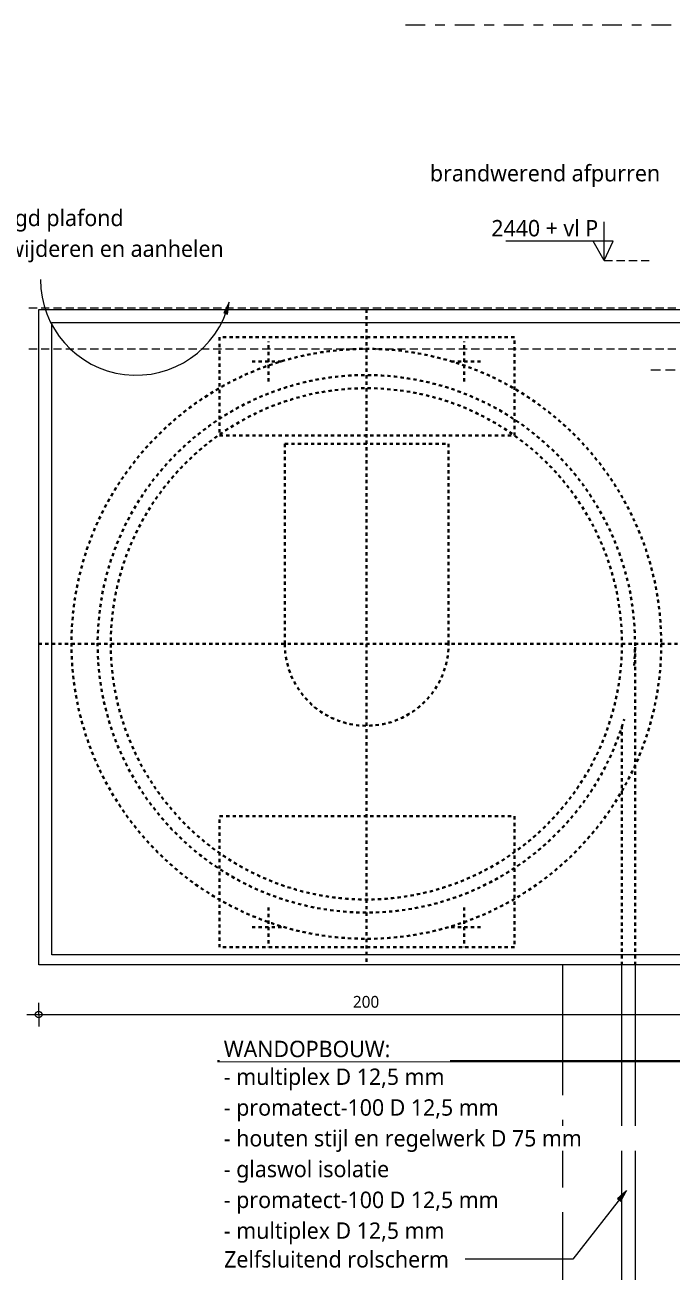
# Model space of a CAD drawing. Header units: millimetres. Extents: x 32900 to 38291, y -18988 to 4133.
# Drawn here: x 37593.2 to 37790.7, y -8094 to -7713.4 of the extents above; entities that cross this region are included whole.
import ezdxf

# ---------------------------------------------------------------- set-up
doc = ezdxf.new("R2010")
doc.units = ezdxf.units.MM
for name, pattern in [('MV_30_min', [2, 1, -1]), ('MV_center', [15, 6, -3, 3, -3]), ('MV_hidden', [3.75, 2.5, -1.25]), ('MV_hidden_2', [4.5, 3, -1.5])]:
    doc.linetypes.add(name, pattern=pattern)
for name, color, linetype, lineweight in [('A-ANNO-DIMS', 211, 'Continuous', 13), ('A-ANNO-DIMS-2', 211, 'Continuous', 13), ('A-ANNO-NOTE', 131, 'Continuous', 18), ('A-DETL', 90, 'Continuous', 13), ('A-DETL-GENF', 92, 'Continuous', 18), ('A-DETL-WIDE', 214, 'Continuous', 35), ('G-ANNO-TEXT', 231, 'Continuous', 13)]:
    doc.layers.add(name, color=color, linetype=linetype, lineweight=lineweight)
doc.styles.add('Segoe UI', font='segoeui.ttf', dxfattribs={"height": 5})
doc.styles.add('Segoe UI_2', font='segoeui.ttf', dxfattribs={"height": 3.6})
doc.styles.add('Segoe UI_B', font='segoeui.ttf', dxfattribs={"height": 5})
doc.dimstyles.new('1_8_mm', dxfattribs={"dimscale": 304.8, "dimtxt": 3.77051, "dimasz": 0.006562, "dimexe": 0.011811, "dimexo": 0.0625, "dimgap": 0.003281, "dimtad": 1, "dimdec": 0, "dimzin": 0, "dimdsep": 46, "dimtxsty": 'Segoe UI_2', "dimblk1": 'DOTBLANK', "dimblk2": 'DOTBLANK', "dimsah": 1, "dimcen": 0.09, "dimdle": 0.011811, "dimazin": 0, "dimtfac": 1, "dimtdec": 4, "dimtix": 1, "dimtmove": 0, "dimatfit": 3, "dimfxl": 0.011811, "dimfxlon": 1, "dimtvp": 1, "dimtfill": 1, "dimtolj": 1, "dimtzin": 0, "dimarcsym": 2})

# ---------------------------------------------------------------- blocks, each defined once
blk = doc.blocks.new('NLRS_00_DI_maskeer - Type 1-4234927-Details ziekenhuis Utiliteitsgebouw')
at = {"layer": 'A-DETL-GENF', "linetype": 'MV_center'}
blk.add_line((-100, 0), (315, 0), dxfattribs=at)
blk = doc.blocks.new('DIMBLOCK810-Details ziekenhuis Utiliteitsgebouw')
at = {"layer": 'A-ANNO-DIMS-2'}
for p, q in [((37597.41, -8015.41), (37597.41, -8011.81)), ((37797.41, -8015.41), (37797.41, -8011.81)), ((37593.81, -8015.41), (37801.01, -8015.41)), ((37597.41, -8015.41), (37597.41, -8019.01)), ((37797.41, -8015.41), (37797.41, -8019.01))]:
    blk.add_line(p, q, dxfattribs=at)
for centre in [(37597.41, -8015.41), (37797.41, -8015.41)]:
    blk.add_circle(centre, 1, dxfattribs=at)
at = {"layer": 'A-ANNO-DIMS-2', "color": 0, "insert": (37693.3, -8009.71), "char_height": 3.6, "width": 9.8719, "attachment_point": 1, "line_spacing_factor": 1.142579, "style": 'Segoe UI_2', "bg_fill": 3, "box_fill_scale": 1.25, "bg_fill_color": 9, "bg_fill_true_color": 13158600, "bg_fill_transparency": 0}
blk.add_mtext('200', dxfattribs=at)
blk = doc.blocks.new('_DotBlank')
at = {"color": 0, "linetype": 'ByBlock', "lineweight": -2}
blk.add_line((-0.5, 0), (-1, 0), dxfattribs=at)
blk.add_circle((0, 0), 0.5, dxfattribs=at)

msp = doc.modelspace()

# ---------------------------------------------------------------- hatches: boundary and pattern name
at = {"layer": 'G-ANNO-TEXT'}
for color, points in [(39, [(37655.55, -7798.01), (37653.87, -7801.26), (37655.08, -7801.64)]), (7, [(37776.76, -8069.08), (37774.05, -8071.53), (37775.05, -8072.31)])]:
    msp.add_hatch(color=color, dxfattribs=at).paths.add_polyline_path(points)

# ---------------------------------------------------------------- linework, layer by layer
at = {"layer": 'A-DETL', "lineweight": 18}
for p, q in [((37770.02, -7785.27), (37770.02, -7773.47)), ((37772.77, -7779.37), (37740.02, -7779.37)), ((37770.02, -7785.27), (37766.61, -7779.37)), ((37770.02, -7785.27), (37772.77, -7779.37))]:
    msp.add_line(p, q, dxfattribs=at)
at = {"layer": 'A-DETL', "linetype": 'MV_hidden', "lineweight": 18}
for p, q in [((37770.02, -7785.27), (37784.21, -7785.27)), ((37594.41, -7799.77), (37794.42, -7799.77)), ((37594.41, -7812.27), (37864.41, -7812.27))]:
    msp.add_line(p, q, dxfattribs=at)
at = {"layer": 'A-DETL'}
for p, q in [((37597.41, -8000.27), (37597.41, -7800.27)), ((37597.41, -7800.27), (37794.28, -7800.27)), ((37601.41, -7997.12), (37601.41, -7804.27)), ((37601.41, -7804.27), (37793.41, -7804.27)), ((37793.41, -7997.12), (37601.41, -7997.12)), ((37797.41, -8000.27), (37597.41, -8000.27)), ((37757.41, -8284.27), (37757.41, -8000.27)), ((37775.41, -8100.27), (37775.41, -8000.27)), ((37779.41, -8000.27), (37779.41, -8100.27))]:
    msp.add_line(p, q, dxfattribs=at)
at = {"layer": 'A-DETL', "linetype": 'MV_30_min', "lineweight": 35}
for p, q in [((37697.41, -7800.27), (37697.41, -8000.27)), ((37652.62, -7808.74), (37652.62, -7838.74)), ((37742.62, -7808.74), (37652.62, -7808.74)), ((37667.53, -7822.18), (37667.53, -7810.06)), ((37727.3, -7822.18), (37727.3, -7810.06)), ((37742.62, -7838.74), (37742.62, -7808.74)), ((37662.53, -7816.12), (37672.53, -7816.12)), ((37732.3, -7816.12), (37722.3, -7816.12)), ((37652.62, -7838.74), (37742.62, -7838.74)), ((37672.53, -7841.25), (37722.53, -7841.25)), ((37672.53, -7841.25), (37672.53, -7902.27)), ((37722.53, -7841.25), (37722.53, -7902.27)), ((37597.41, -7902.27), (37797.41, -7902.27)), ((37779.41, -8000.27), (37779.41, -7902.27)), ((37775.41, -8000.27), (37775.41, -7927.57)), ((37652.62, -7954.87), (37742.62, -7954.87)), ((37652.62, -7994.87), (37652.62, -7954.87)), ((37742.62, -7954.87), (37742.62, -7994.87)), ((37667.53, -7982.68), (37667.53, -7994.87)), ((37727.3, -7982.68), (37727.3, -7994.87)), ((37662.53, -7988.75), (37672.48, -7988.75)), ((37732.3, -7988.75), (37722.34, -7988.75)), ((37742.62, -7994.87), (37652.62, -7994.87))]:
    msp.add_line(p, q, dxfattribs=at)
at = {"layer": 'A-DETL', "linetype": 'MV_hidden_2'}
msp.add_line((37784.21, -7818.7), (37829.21, -7818.7), dxfattribs=at)
at = {"layer": 'A-DETL', "linetype": 'MV_30_min', "lineweight": 35}
for radius in [90, 78]:
    msp.add_circle((37697.41, -7902.27), radius, dxfattribs=at)
for centre, radius, start, end in [((37697.41, -7902.27), 82, 355.3768, 343.7328), ((37697.53, -7902.27), 25, 180, 0)]:
    msp.add_arc(centre, radius, start, end, dxfattribs=at)
at = {"layer": 'A-DETL-WIDE'}
msp.add_line((37652.01, -8029.57), (37876.91, -8029.57), dxfattribs=at)
at = {"layer": 'G-ANNO-TEXT', "color": 39}
for p, q in [((37655.55, -7798.01), (37653.87, -7801.26)), ((37655.08, -7801.64), (37655.55, -7798.01)), ((37653.87, -7801.26), (37655.08, -7801.64))]:
    msp.add_line(p, q, dxfattribs=at)
at = {"layer": 'G-ANNO-TEXT', "color": 250}
for p, q in [((37776.76, -8069.08), (37760.4, -8090.08)), ((37776.76, -8069.08), (37774.05, -8071.53)), ((37775.05, -8072.31), (37776.76, -8069.08)), ((37774.05, -8071.53), (37775.05, -8072.31)), ((37734.26, -8090.08), (37727.53, -8090.08)), ((37760.4, -8090.08), (37734.26, -8090.08))]:
    msp.add_line(p, q, dxfattribs=at)
at = {"layer": 'G-ANNO-TEXT', "color": 39}
msp.add_arc((37627.15, -7791.07), 29.23, 180, 346.2511, dxfattribs=at)

# ---------------------------------------------------------------- block references
at = {"layer": 'A-DETL-GENF', "linetype": 'MV_center'}
msp.add_blockref('NLRS_00_DI_maskeer - Type 1-4234927-Details ziekenhuis Utiliteitsgebouw', (37809.41, -7713.43), dxfattribs=at)

# ---------------------------------------------------------------- texts
at = {"layer": 'G-ANNO-TEXT', "color": 7, "char_height": 5, "attachment_point": 1, "style": 'Segoe UI'}
for s, insert, width in [('brandwerend afpurren', (37716.82, -7756.16), 84.0169), ('Zelfsluitend rolscherm', (37654.01, -8087.58), 83.0548)]:
    msp.add_mtext(s, dxfattribs=dict(at, insert=insert, width=width))
at = {"layer": 'G-ANNO-TEXT', "color": 39, "char_height": 5, "attachment_point": 1, "style": 'Segoe UI'}
for s, insert, width in [('bestaand verlaagd plafond', (37541.23, -7769.81), 100.0506), ('2440 + vl P', (37735.55, -7772.94), 42.4894), ('gedeeltelijk verwijderen en aanhelen', (37541.23, -7779.2), 137.2489)]:
    msp.add_mtext(s, dxfattribs=dict(at, insert=insert, width=width))

# ---------------------------------------------------------------- next in the draw order: texts
at = {"layer": 'A-ANNO-NOTE', "lineweight": 13, "insert": (37653.91, -8031.86), "char_height": 5, "width": 84.0169, "attachment_point": 1, "style": 'Segoe UI', "bg_fill": 3, "box_fill_scale": 1.25, "bg_fill_color": 9, "bg_fill_true_color": 13158600, "bg_fill_transparency": 0}
msp.add_mtext('- multiplex D 12,5 mm', dxfattribs=at)

# ---------------------------------------------------------------- next in the draw order: dimensions: what is measured, and where the dimension line sits
at = {"layer": 'A-ANNO-DIMS'}
dim = msp.add_linear_dim(base=(37797.41, -8015.41), p1=(37597.41, -8011.81), p2=(37797.41, -8011.81), dimstyle='1_8_mm', override={"dimpost": '<>', "dimfxl": 200}, dxfattribs=at)
dim.commit()
dim.dimension.update_dxf_attribs({"geometry": 'DIMBLOCK810-Details ziekenhuis Utiliteitsgebouw', "text_midpoint": (37697.41, -8012.55)})

# ---------------------------------------------------------------- next in the draw order: texts
at = {"layer": 'A-ANNO-NOTE', "lineweight": 13, "char_height": 5, "attachment_point": 1, "bg_fill": 3, "box_fill_scale": 1.25, "bg_fill_color": 9, "bg_fill_true_color": 13158600, "bg_fill_transparency": 0}
for s, insert, width, style in [('WANDOPBOUW:', (37653.91, -8023.39), 67.8228, 'Segoe UI_B'), ('- promatect-100 D 12,5 mm', (37653.91, -8041.25), 105.3417, 'Segoe UI')]:
    msp.add_mtext(s, dxfattribs=dict(at, insert=insert, width=width, style=style))

# ---------------------------------------------------------------- next in the draw order: texts
at = {"layer": 'A-ANNO-NOTE', "lineweight": 13, "insert": (37653.91, -8050.64), "char_height": 5, "width": 135.4852, "attachment_point": 1, "style": 'Segoe UI', "bg_fill": 3, "box_fill_scale": 1.25, "bg_fill_color": 9, "bg_fill_true_color": 13158600, "bg_fill_transparency": 0}
msp.add_mtext('- houten stijl en regelwerk D 75 mm', dxfattribs=at)

# ---------------------------------------------------------------- next in the draw order: texts
at = {"layer": 'A-ANNO-NOTE', "lineweight": 13, "insert": (37653.91, -8060.03), "char_height": 5, "width": 62.692, "attachment_point": 1, "style": 'Segoe UI', "bg_fill": 3, "box_fill_scale": 1.25, "bg_fill_color": 9, "bg_fill_true_color": 13158600, "bg_fill_transparency": 0}
msp.add_mtext('- glaswol isolatie', dxfattribs=at)

# ---------------------------------------------------------------- next in the draw order: texts
at = {"layer": 'A-ANNO-NOTE', "lineweight": 13, "insert": (37653.91, -8069.43), "char_height": 5, "width": 105.3417, "attachment_point": 1, "style": 'Segoe UI', "bg_fill": 3, "box_fill_scale": 1.25, "bg_fill_color": 9, "bg_fill_true_color": 13158600, "bg_fill_transparency": 0}
msp.add_mtext('- promatect-100 D 12,5 mm', dxfattribs=at)

# ---------------------------------------------------------------- next in the draw order: texts
at = {"layer": 'A-ANNO-NOTE', "lineweight": 13, "insert": (37653.91, -8078.82), "char_height": 5, "width": 84.0169, "attachment_point": 1, "style": 'Segoe UI', "bg_fill": 3, "box_fill_scale": 1.25, "bg_fill_color": 9, "bg_fill_true_color": 13158600, "bg_fill_transparency": 0}
msp.add_mtext('- multiplex D 12,5 mm', dxfattribs=at)

doc.saveas('drawing.dxf')
